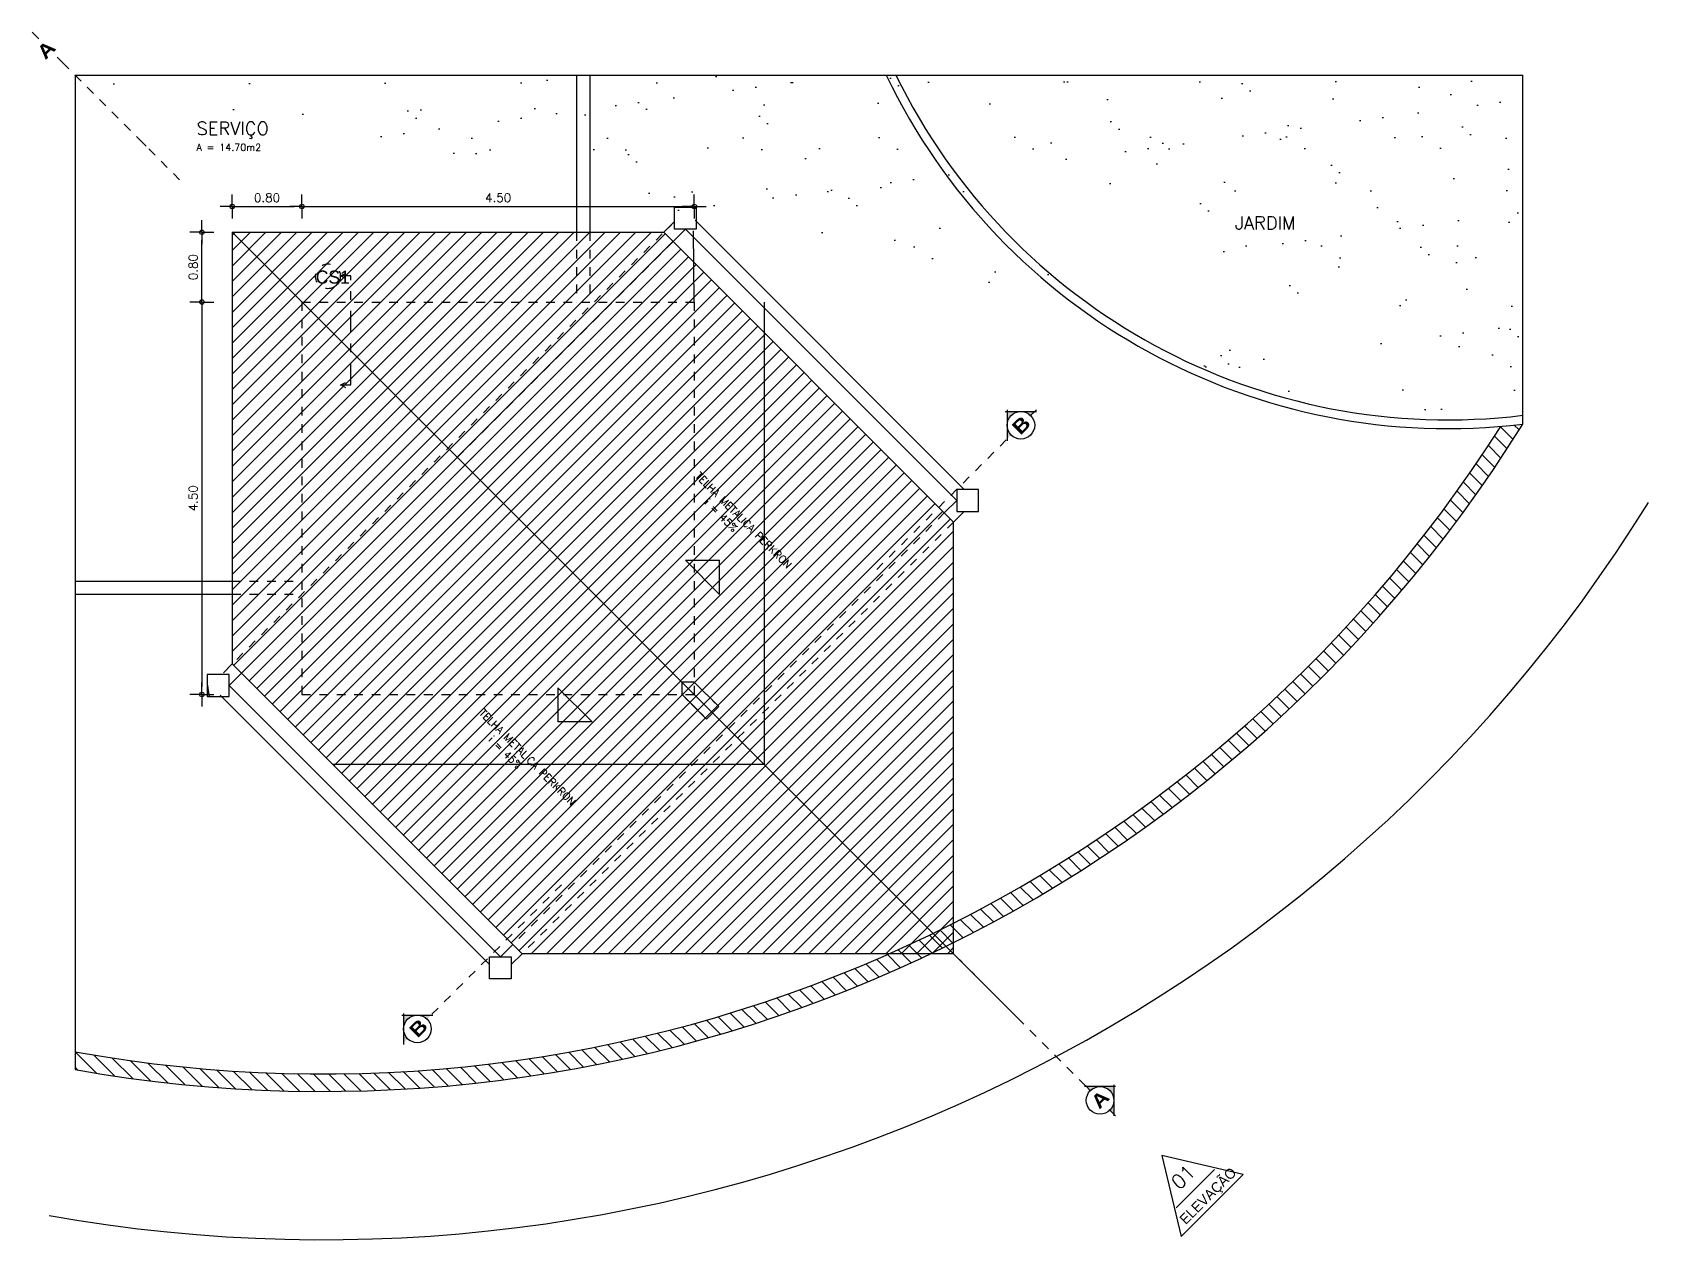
# Model space of a CAD drawing. Extents: x -599692 to 469028, y -9431878 to 9424999.
# Drawn here: x 2398.01 to 2416.55, y -456.13 to -442.29 of the extents above; entities that cross this region are included whole.
import ezdxf
from ezdxf.enums import TextEntityAlignment as Align

# ---------------------------------------------------------------- set-up
doc = ezdxf.new("R2010")
doc.units = 0
doc.header["$LTSCALE"] = 0.5
doc.header["$MEASUREMENT"] = 0
doc.header["$PDMODE"] = 34
for name, pattern in [('DASHDOT', [1, 0.5, -0.25, 0, -0.25]), ('DASHED', [0.75, 0.5, -0.25]), ('DIVIDE', [1.25, 0.5, -0.25, 0, -0.25, 0, -0.25]), ('DIVIDE2', [0.625, 0.25, -0.125, 0, -0.125, 0, -0.125]), ('HIDDEN', [0.375, 0.25, -0.125])]:
    doc.linetypes.add(name, pattern=pattern)
doc.layers.get('0').update_dxf_attribs({"linetype": 'CONTINUOUS'})
doc.layers.get('DEFPOINTS').update_dxf_attribs({"linetype": 'CONTINUOUS'})
for name, color, linetype in [('02', 9, 'CONTINUOUS'), ('COB4', 6, 'CONTINUOUS'), ('COTAS', 2, 'CONTINUOUS'), ('HACHURA1', 8, 'CONTINUOUS'), ('LAYOUT', 7, 'CONTINUOUS'), ('MOBILIÁRIO', 7, 'CONTINUOUS'), ('P1', 1, 'CONTINUOUS'), ('P2', 2, 'CONTINUOUS'), ('P3', 3, 'CONTINUOUS'), ('P4', 6, 'CONTINUOUS'), ('P5', 6, 'DIVIDE'), ('P6', 4, 'CONTINUOUS'), ('PAREDE', 4, 'CONTINUOUS'), ('PROJEÇÃO', 1, 'DASHED'), ('PROJEÇÃO2', 7, 'HIDDEN'), ('TXT3', 3, 'CONTINUOUS')]:
    doc.layers.add(name, color=color, linetype=linetype)
doc.styles.add('ARIAL_BLACK', font='')
doc.styles.add('ARQ', font='ROMANS.shx')
doc.styles.add('ROMANS', font='romans')
doc.styles.get('ARIAL_BLACK').set_extended_font_data('Arial Black')
doc.dimstyles.new('BOLA50$0', dxfattribs={"dimscale": 0.5, "dimtxt": 0.25, "dimasz": 0.18, "dimexe": 0.18, "dimexo": 0.0625, "dimgap": 0.1, "dimtad": 1, "dimzin": 0, "dimdsep": 46, "dimtxsty": 'ROMANS', "dimblk1": 'BOLA', "dimblk2": 'BOLA', "dimsah": 1, "dimcen": 0.09, "dimse1": 1, "dimse2": 1, "dimclrt": 256, "dimadec": 0, "dimazin": 0, "dimtfac": 1, "dimtofl": 0, "dimtmove": 2, "dimatfit": 3, "dimldrblk": 'BOLA', "dimfxl": 1, "dimtolj": 1, "dimtzin": 0, "dimarcsym": 0})
pattern_1 = [(315, (2363.23776, -448.59204), (0.08838835, 0.08838835), [])]

# ---------------------------------------------------------------- blocks, each defined once
blk = doc.blocks.new('BOLA')
for q in [(-1.53, 0), (0, 1.53), (0, -1.53), (1.53, 0)]:
    blk.add_line((0, 0), q)
blk.add_circle((0, 0), 0.284)
blk = doc.blocks.new('*D198')
at = {"layer": 'COTAS', "color": 0, "lineweight": -2}
blk.add_line((2401.192, -444.288), (2405.512, -444.288), dxfattribs=at)
at = {"layer": 'DEFPOINTS', "color": 0}
for p in [(2405.602, -444.288), (2401.102, -445.384, -220.911), (2405.602, -445.384)]:
    blk.add_point(p, dxfattribs=at)
at = {"layer": 'COTAS', "color": 0, "lineweight": -2, "xscale": 0.09, "yscale": 0.09, "zscale": 0.09, "rotation": 180}
blk.add_blockref('BOLA', (2401.102, -444.288), dxfattribs=at)
at = {"layer": 'COTAS', "color": 0, "lineweight": -2, "xscale": 0.09, "yscale": 0.09, "zscale": 0.09}
blk.add_blockref('BOLA', (2405.602, -444.288), dxfattribs=at)
at = {"layer": 'COTAS', "insert": (2403.352, -444.188), "char_height": 0.1, "attachment_point": 5, "style": 'ROMANS'}
blk.add_mtext('\\A1;4.50', dxfattribs=at)
blk = doc.blocks.new('*D199')
at = {"layer": 'COTAS', "color": 0, "lineweight": -2}
blk.add_line((2400.392, -444.288), (2401.012, -444.288), dxfattribs=at)
at = {"layer": 'DEFPOINTS', "color": 0}
for p in [(2401.102, -444.288), (2400.302, -445.384, -220.911), (2401.102, -445.384, -220.911)]:
    blk.add_point(p, dxfattribs=at)
at = {"layer": 'COTAS', "color": 0, "lineweight": -2, "xscale": 0.09, "yscale": 0.09, "zscale": 0.09, "rotation": 180}
blk.add_blockref('BOLA', (2400.302, -444.288), dxfattribs=at)
at = {"layer": 'COTAS', "color": 0, "lineweight": -2, "xscale": 0.09, "yscale": 0.09, "zscale": 0.09}
blk.add_blockref('BOLA', (2401.102, -444.288), dxfattribs=at)
at = {"layer": 'COTAS', "insert": (2400.702, -444.188), "char_height": 0.1, "attachment_point": 5, "style": 'ROMANS'}
blk.add_mtext('\\A1;0.80', dxfattribs=at)
blk = doc.blocks.new('*D200')
at = {"layer": 'COTAS', "color": 0, "lineweight": -2}
blk.add_line((2399.955, -445.474), (2399.955, -449.794), dxfattribs=at)
at = {"layer": 'DEFPOINTS', "color": 0}
for p in [(2401.102, -445.384, -220.911), (2399.955, -449.884), (2401.102, -449.884)]:
    blk.add_point(p, dxfattribs=at)
at = {"layer": 'COTAS', "color": 0, "lineweight": -2, "xscale": 0.09, "yscale": 0.09, "zscale": 0.09}
for p, rotation in [((2399.955, -445.384), 90), ((2399.955, -449.884), 270)]:
    blk.add_blockref('BOLA', p, dxfattribs=dict(at, rotation=rotation))
at = {"layer": 'COTAS', "insert": (2399.855, -447.634), "char_height": 0.1, "attachment_point": 5, "rotation": 90, "style": 'ROMANS'}
blk.add_mtext('\\A1;4.50', dxfattribs=at)
blk = doc.blocks.new('*D201')
at = {"layer": 'COTAS', "color": 0, "lineweight": -2}
blk.add_line((2399.955, -445.294), (2399.955, -444.674), dxfattribs=at)
at = {"layer": 'DEFPOINTS', "color": 0}
for p in [(2399.955, -444.584), (2401.102, -444.584), (2401.102, -445.384)]:
    blk.add_point(p, dxfattribs=at)
at = {"layer": 'COTAS', "color": 0, "lineweight": -2, "xscale": 0.09, "yscale": 0.09, "zscale": 0.09}
for p, rotation in [((2399.955, -444.584), 90), ((2399.955, -445.384), 270)]:
    blk.add_blockref('BOLA', p, dxfattribs=dict(at, rotation=rotation))
at = {"layer": 'COTAS', "insert": (2399.855, -444.984), "char_height": 0.1, "attachment_point": 5, "rotation": 90, "style": 'ROMANS'}
blk.add_mtext('\\A1;0.80', dxfattribs=at)

msp = doc.modelspace()

# ---------------------------------------------------------------- hatches: boundary and pattern name
at = {"layer": '02'}
h = msp.add_hatch(dxfattribs=at)
h.set_pattern_fill('AR-SAND', color=256, scale=0.5, style=0)
h.set_pattern_definition([(37.5, (2363.23776, -448.592), (-0.031497, 0.963412), [0, -0.76, 0, -0.85, 0, -0.8125]), (7.5, (2363.2378, -448.592), (0.884888, 1.411073), [0, -0.41, 0, -0.685, 0, -0.2625]), (327.5, (2362.6228, -448.592), (1.557071, 0.00283), [0, -0.25, 0, -0.9, 0, -1.175]), (317.5, (2362.6228, -448.592), (1.503063, 0.438838), [0, -0.125, 0, -0.59, 0, -0.675])])
edge = h.paths.add_edge_path()
edge.add_arc((2414.246, -439.685), 7.05, 206.0726, 276.9763)
edge.add_line((2398.502, -442.784), (2415.102, -442.784))
edge.add_line((2415.102, -446.784), (2415.102, -442.784))
h = msp.add_hatch(dxfattribs=at)
h.set_pattern_fill('LINE', color=256, angle=315, style=0)
h.set_pattern_definition(pattern_1)
h.paths.add_polyline_path([(2408.576, -452.505), (2408.576, -452.729, 0.138808), (2415.102, -446.784, -0.008876), (2414.85, -446.81, -0.134747)])
h = msp.add_hatch(dxfattribs=at)
h.set_pattern_fill('LINE', color=256, angle=315, style=0)
h.set_pattern_definition(pattern_1)
h.paths.add_polyline_path([(2408.312, -452.857, 0.003042), (2408.49, -452.771), (2408.34, -452.622, -0.008722), (2407.834, -452.857)])
h.paths.add_polyline_path([(2408.34, -452.622), (2408.49, -452.771, 0.00148), (2408.576, -452.729), (2408.576, -452.505, -0.004106)])
h = msp.add_hatch(dxfattribs=at)
h.set_pattern_fill('LINE', color=256, angle=315, style=0)
h.set_pattern_definition(pattern_1)
h.paths.add_polyline_path([(2398.502, -453.981), (2398.502, -454.184, 0.156439), (2408.312, -452.857), (2407.834, -452.857, -0.150104)])
at = {"layer": 'HACHURA1'}
h = msp.add_hatch(dxfattribs=at)
h.set_pattern_fill('ANSI31', color=256, angle=360, style=0)
h.set_pattern_definition([(45, (2417.70702, -460.27057), (-0.08838835, 0.08838835), [])])
edge = h.paths.add_edge_path()
edge.add_line((2400.302, -449.534), (2403.626, -452.857))
edge.add_line((2400.302, -444.584), (2400.302, -449.534))
edge.add_line((2400.302, -444.584), (2405.252, -444.584))
edge.add_line((2408.576, -447.907), (2405.252, -444.584))
edge.add_line((2408.576, -452.857), (2408.576, -447.907))
edge.add_line((2408.576, -452.857), (2403.626, -452.857))
at = {"layer": 'LAYOUT'}
h = msp.add_hatch(color=256, dxfattribs=at)
h.paths.add_polyline_path([(2409.189, -446.797), (2409.189, -446.639), (2409.347, -446.639, 0.198912), (2409.235, -446.686, 0.198912)])
h.paths.add_polyline_path([(2409.347, -446.639), (2409.504, -446.639), (2409.458, -446.686, 0.198912)])
h.paths.add_polyline_path([(2409.235, -446.908), (2409.189, -446.954), (2409.189, -446.797, 0.198912)])
h = msp.add_hatch(color=256, dxfattribs=at)
h.paths.add_polyline_path([(2402.426, -453.56), (2402.268, -453.56), (2402.268, -453.718, -0.198912), (2402.314, -453.607, -0.198912)])
h.paths.add_polyline_path([(2402.268, -453.718), (2402.268, -453.875), (2402.314, -453.829, -0.198912)])
h.paths.add_polyline_path([(2402.537, -453.607), (2402.583, -453.56), (2402.426, -453.56, -0.198912)])
h = msp.add_hatch(color=256, dxfattribs=at)
h.paths.add_polyline_path([(2410.255, -454.379), (2410.413, -454.379), (2410.413, -454.537, 0.198912), (2410.367, -454.425, 0.198912)])
h.paths.add_polyline_path([(2410.413, -454.537), (2410.413, -454.694), (2410.367, -454.648, 0.198912)])
h.paths.add_polyline_path([(2410.144, -454.425), (2410.098, -454.379), (2410.255, -454.379, 0.198912)])

# ---------------------------------------------------------------- linework, layer by layer
msp.add_line((2411.126, -455.769), (2411.566, -455.329))
at = {"color": 2}
msp.add_lwpolyline([(2410.965, -455.168), (2411.184, -456.098), (2411.895, -455.387)], close=True, dxfattribs=at)
at = {"layer": '02'}
for radius, start, end in [(16.206, 259.9206, 328.1324), (16.006, 259.7933, 327.5764)]:
    msp.add_arc((2401.339, -438.228), radius, start, end, dxfattribs=at)
at = {"layer": 'COB4'}
for p, q in [((2398.01, -442.292, 220.911), (2398.077, -442.359, 220.911)), ((2398.018, -442.299, 220.911), (2398.085, -442.366, 220.911)), ((2398.295, -442.577, 220.911), (2398.357, -442.639, 220.911)), ((2409.168, -446.639, 220.911), (2409.525, -446.639, 220.911)), ((2409.189, -446.619, 220.911), (2409.189, -446.975, 220.911)), ((2409.518, -446.626, 220.911), (2409.451, -446.693, 220.911)), ((2409.525, -446.619, 220.911), (2409.458, -446.686, 220.911)), ((2402.247, -453.56, 220.911), (2402.604, -453.56, 220.911)), ((2402.268, -453.54, 220.911), (2402.268, -453.896, 220.911)), ((2410.433, -454.379, 220.911), (2410.077, -454.379, 220.911)), ((2410.149, -454.43, 220.911), (2410.087, -454.368, 220.911)), ((2410.413, -454.359, 220.911), (2410.413, -454.715, 220.911)), ((2410.426, -454.708, 220.911), (2410.359, -454.641, 220.911)), ((2410.433, -454.715, 220.911), (2410.367, -454.648, 220.911))]:
    msp.add_line(p, q, dxfattribs=at)
at = {"layer": 'COB4', "linetype": 'DIVIDE2', "ltscale": 0.5}
for p, q in [((2398.357, -442.638, 220.911), (2399.729, -444.011, 220.911)), ((2409.179, -446.965, 220.911), (2407.671, -448.472, 220.911)), ((2402.593, -453.55, 220.911), (2404.101, -452.042, 220.911)), ((2410.087, -454.369, 220.911), (2408.58, -452.861, 220.911))]:
    msp.add_line(p, q, dxfattribs=at)
at = {"layer": 'COB4'}
for centre in [(2409.347, -446.797, 220.911), (2402.426, -453.718, 220.911), (2410.255, -454.537, 220.911)]:
    msp.add_circle(centre, 0.158, dxfattribs=at)
at = {"layer": 'DEFPOINTS', "color": 0, "linetype": 'ByBlock'}
for p in [(2405.866, -450.041, 220.911), (2405.866, -450.041, 441.822), (2405.759, -450.147, 220.911), (2405.759, -450.147, 441.822)]:
    msp.add_point(p, dxfattribs=at)
at = {"layer": 'HACHURA1'}
for p, q in [((2399.246, -443.528, 220.911), (2399.317, -443.598, 220.911)), ((2399.246, -443.528, 220.911), (2399.317, -443.598, 220.911)), ((2405.629, -444.318, 220.911), (2405.629, -444.318, 220.911)), ((2405.602, -445.384, 220.911), (2405.594, -444.566, 220.911)), ((2400.014, -449.762, 220.911), (2400.037, -449.91, 220.911))]:
    msp.add_line(p, q, dxfattribs=at)
at = {"layer": 'LAYOUT'}
for p, q in [((2405.5, -448.344, 220.911), (2405.892, -448.736, 220.911)), ((2405.5, -448.344, 220.911), (2405.89, -448.344, 220.911)), ((2405.89, -448.734, 220.911), (2405.89, -448.344, 220.911)), ((2404.037, -449.807, 220.911), (2404.037, -450.197, 220.911)), ((2404.037, -449.807, 220.911), (2404.429, -450.199, 220.911)), ((2404.427, -450.197, 220.911), (2404.037, -450.197, 220.911))]:
    msp.add_line(p, q, dxfattribs=at)
at = {"layer": 'P1', "linetype": 'Continuous'}
for p, q in [((2404.252, -442.784, 220.911), (2404.252, -444.584, 220.911)), ((2404.402, -442.784, 220.911), (2404.402, -444.584, 220.911)), ((2398.502, -448.584, 220.911), (2400.302, -448.584, 220.911)), ((2398.502, -448.734, 220.911), (2400.302, -448.734, 220.911))]:
    msp.add_line(p, q, dxfattribs=at)
at = {"layer": 'P2'}
for radius, start, end in [(7.15, 205.6811, 276.8782), (7.05, 206.0726, 276.9763)]:
    msp.add_arc((2414.246, -439.685, 401.656), radius, start, end, dxfattribs=at)
at = {"layer": 'P3', "color": 3}
for p, q in [((2405.353, -444.483, 441.822), (2405.252, -444.584, 441.822)), ((2408.698, -447.535, 441.822), (2405.61, -444.447, 441.822)), ((2400.302, -444.584, 220.911), (2400.302, -449.534, 220.911)), ((2400.302, -444.584, 441.822), (2405.252, -444.584, 441.822)), ((2408.576, -447.907, 441.822), (2405.252, -444.584, 441.822)), ((2405.496, -444.552, 441.822), (2405.358, -444.69, 441.822)), ((2408.611, -447.66, 441.822), (2405.5, -444.549, 441.822)), ((2406.402, -445.384, 441.822), (2406.402, -450.684, 441.822)), ((2408.469, -447.801, 220.911), (2408.611, -447.66, 441.822)), ((2408.576, -447.907, 220.911), (2408.698, -447.785, 330.298)), ((2408.576, -452.857, 220.911), (2408.576, -447.907, 220.911)), ((2400.302, -449.534, 441.822), (2400.202, -449.634, 441.822)), ((2400.408, -449.64, 441.822), (2400.267, -449.781, 441.822)), ((2400.302, -449.534, 220.911), (2403.626, -452.857, 220.911)), ((2403.378, -452.892, 441.822), (2400.267, -449.781, 441.822)), ((2403.253, -452.98, 441.822), (2400.166, -449.892, 441.822)), ((2401.453, -450.684, 441.822), (2406.402, -450.684, 441.822)), ((2403.52, -452.751, 220.911), (2403.378, -452.892, 441.822)), ((2403.626, -452.857, 220.911), (2403.503, -452.98, 330.298)), ((2408.576, -452.857, 220.911), (2403.626, -452.857, 220.911))]:
    msp.add_line(p, q, dxfattribs=at)
at = {"layer": 'P3', "color": 3, "elevation": 220.911}
for points in [[(2405.375, -444.298), (2405.625, -444.299), (2405.625, -444.549), (2405.375, -444.548)], [(2408.861, -447.785), (2408.861, -447.535), (2408.611, -447.535), (2408.611, -447.785)], [(2400.017, -449.656), (2400.017, -449.906), (2400.267, -449.906), (2400.267, -449.656)], [(2403.503, -453.143), (2403.253, -453.142), (2403.253, -452.892), (2403.503, -452.893)]]:
    msp.add_lwpolyline(points, close=True, dxfattribs=at)
at = {"layer": 'P4', "ltscale": 0.02}
msp.add_line((2409.353, -453.635, 220.911), (2400.302, -444.584, 220.911), dxfattribs=at)
at = {"layer": 'P5', "linetype": 'DASHDOT', "ltscale": 0.1}
for p, q in [((2401.547, -445.085, 220.911), (2401.6, -445.055, 220.911)), ((2401.547, -445.085, 220.911), (2401.6, -445.115, 220.911)), ((2401.547, -446.335, 220.911), (2401.6, -446.305, 220.911)), ((2401.547, -446.335, 220.911), (2401.6, -446.365, 220.911))]:
    msp.add_line(p, q, dxfattribs=at)
at = {"layer": 'P5', "linetype": 'DASHDOT', "elevation": 220.911}
msp.add_lwpolyline([(2401.542, -446.335), (2401.663, -446.335), (2401.663, -445.085), (2401.542, -445.085)], dxfattribs=at)
at = {"layer": 'P5', "color": 1}
msp.add_circle((2401.4, -445.089, 220.911), 0.142, dxfattribs=at)
at = {"layer": 'P6'}
for p in [(2405.461, -449.884, 220.911), (2405.602, -449.743, 220.911)]:
    msp.add_line(p, (2405.461, -449.743, 220.911), dxfattribs=at)
at = {"layer": 'P6', "elevation": 220.911}
msp.add_lwpolyline([(2405.461, -449.884), (2405.742, -450.165), (2405.883, -450.023), (2405.602, -449.743)], dxfattribs=at)
at = {"layer": 'PAREDE'}
for p, q in [((2398.502, -442.784, 220.911), (2415.102, -442.784, 220.911)), ((2398.502, -442.784, 220.911), (2398.502, -454.184, 220.911)), ((2398.507, -442.789, 220.911), (2398.507, -442.789, 220.911)), ((2398.507, -442.789, 220.911), (2398.507, -442.789, 220.911)), ((2415.102, -446.784), (2415.102, -442.784, 401.656))]:
    msp.add_line(p, q, dxfattribs=at)
msp.add_arc((2401.339, -438.228), 17.906, 259.9206, 328.1324, dxfattribs=at)
at = {"layer": 'PROJEÇÃO', "ltscale": 0.02}
msp.add_line((2400.302, -444.584, 220.911), (2400.302, -449.534, 220.911), dxfattribs=at)
at = {"layer": 'PROJEÇÃO2', "ltscale": 0.05}
for p, q in [((2405.375, -444.461, 441.822), (2400.18, -449.656, 441.822)), ((2405.5, -444.549, 220.911), (2400.267, -449.781, 220.911)), ((2404.252, -444.584, 220.911), (2404.252, -445.384, 220.911)), ((2404.402, -444.584, 220.911), (2404.402, -445.384, 220.911)), ((2401.102, -445.384, 441.822), (2401.102, -449.884, 441.822)), ((2401.102, -445.384, 441.822), (2405.602, -445.384, 441.822)), ((2405.602, -445.384, 441.822), (2405.602, -449.884, 441.822)), ((2408.469, -447.801, 220.911), (2403.52, -452.751, 220.911)), ((2408.576, -447.907, 220.911), (2403.626, -452.857, 220.911)), ((2400.302, -448.584, 220.911), (2401.102, -448.584, 220.911)), ((2400.302, -448.734, 220.911), (2401.102, -448.734, 220.911)), ((2405.461, -449.884, 220.911), (2405.461, -449.743, 220.911)), ((2405.461, -449.884, 441.822), (2405.461, -449.743, 441.822)), ((2405.602, -449.743, 441.822), (2405.461, -449.743, 441.822)), ((2401.102, -449.884, 441.822), (2405.602, -449.884, 441.822)), ((2405.742, -450.165, 220.911), (2405.461, -449.884, 220.911))]:
    msp.add_line(p, q, dxfattribs=at)
at = {"layer": 'PROJEÇÃO2', "ltscale": 0.05, "elevation": 441.822}
msp.add_lwpolyline([(2405.461, -449.884), (2405.742, -450.165), (2405.883, -450.023), (2405.602, -449.743)], dxfattribs=at)

# ---------------------------------------------------------------- texts
at = {"color": 3, "style": 'ARQ'}
msp.add_attdef('01', text='', height=0.164, rotation=45, dxfattribs=at).set_placement((2411.266, -455.473), align=Align.CENTER)
at = {"layer": 'COTAS', "color": 3, "char_height": 0.085, "attachment_point": 4, "rotation": 315, "style": 'ROMANS'}
for insert in [(2405.586, -447.406, 220.911), (2403.109, -450.123, 220.911)]:
    msp.add_mtext('TELHA METALICA PERKRON\\P     i = 45%', dxfattribs=dict(at, insert=insert))
at = {"layer": 'LAYOUT', "style": 'ARIAL_BLACK'}
for s, p in [('A', (2398.161, -442.612, 220.911)), ('B', (2409.342, -446.916, 220.911)), ('B', (2402.429, -453.829, 220.911))]:
    msp.add_text(s, height=0.158, rotation=45, dxfattribs=at).set_placement(p)
at = {"layer": 'LAYOUT', "style": 'ARIAL_BLACK', "text_generation_flag": 2}
msp.add_text('A', height=0.158, rotation=45, dxfattribs=at).set_placement((2410.376, -454.517, 220.911))
at = {"layer": 'MOBILIÁRIO', "color": 3}
msp.add_attdef('ELEVAÇÃO', text='', height=0.116, rotation=45, dxfattribs=at).set_placement((2411.533, -455.673), align=Align.CENTER)
at = {"layer": 'P3'}
msp.add_text('CS1', height=0.15, dxfattribs=at).set_placement((2401.261, -445.173))
at = {"layer": 'TXT3', "char_height": 0.15, "attachment_point": 4, "style": 'ROMANS'}
for s, insert in [('SERVIÇO\\P\\H0.08;A = 14.70m2', (2399.894, -443.484)), ('JARDIM', (2411.802, -444.477))]:
    msp.add_mtext(s, dxfattribs=dict(at, insert=insert))

# ---------------------------------------------------------------- dimensions: what is measured, and where the dimension line sits
at = {"layer": 'COTAS'}
for base, p1, p2, picture, middle in [((2401.102, -444.288, 441.822), (2400.302, -445.384, 220.911), (2401.102, -445.384, 220.911), '*D199', (2400.702, -444.188, 441.822)), ((2405.602, -444.288, 441.822), (2401.102, -445.384, 220.911), (2405.602, -445.384, 441.822), '*D198', (2403.352, -444.188, 441.822))]:
    dim = msp.add_linear_dim(base=base, p1=p1, p2=p2, dimstyle='BOLA50$0', override={"dimtxt": 0.2, "dimasz": 0.18, "dimtdec": 2}, dxfattribs=at)
    dim.commit()
    dim.dimension.update_dxf_attribs({"geometry": picture, "text_midpoint": middle})
for base, p1, p2, picture, middle in [((2399.955, -444.584, 441.822), (2401.102, -445.384, 441.822), (2401.102, -444.584, 441.822), '*D201', (2399.855, -444.984, 441.822)), ((2399.955, -449.884, 441.822), (2401.102, -445.384, 220.911), (2401.102, -449.884, 441.822), '*D200', (2399.855, -447.634, 441.822))]:
    dim = msp.add_linear_dim(base=base, p1=p1, p2=p2, angle=90, dimstyle='BOLA50$0', override={"dimtxt": 0.2, "dimasz": 0.18, "dimtdec": 2}, dxfattribs=at)
    dim.commit()
    dim.dimension.update_dxf_attribs({"geometry": picture, "text_midpoint": middle})

doc.saveas('drawing.dxf')
